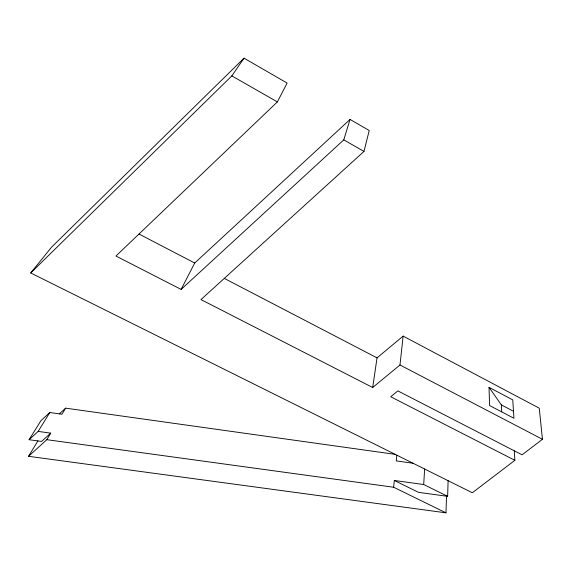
<?xml version="1.0" encoding="UTF-8"?>
<svg xmlns="http://www.w3.org/2000/svg" width="571" height="571" viewBox="0 0 571 571"><rect width="100%" height="100%" fill="white"/><g stroke="black" fill="none" stroke-linecap="round" stroke-linejoin="round"><path stroke-width="0.86" d="M446.479 496.192L445.987 512.837L393.647 487.241L394.318 480.475L418.529 492.359L447.65 496.349L448.099 480.696M447.65 496.349L423.696 484.522L424.631 469.019M396.852 455.194L396.281 460.897L413.019 463.238M399.978 364.99L403.133 336.112L539.245 408.179L542.45 439.292L522.08 454.823L397.866 390.907L390.721 396.745L514.871 460.319L472.324 492.752L30.72 272.952L51.64 247.072L244.017 58.163L287.113 83.066L277.378 101.916L115.934 256.036L181.114 289.411L343.778 139.866L350.044 119.425L369.216 130.502L363.984 151.422L200.978 299.582L372.677 387.502L399.978 364.99L542.45 439.292M372.677 387.502L377.038 357.874L403.133 336.112M181.114 289.411L194.718 263.017L350.044 119.425M445.987 512.837L28.55 456.308L46.843 439.684L50.733 433.146L38.178 431.412L29.1 439.72L41.626 441.433L50.733 433.146M395.175 454.359L65.615 408.151L61.996 414.232L49.791 412.526L40.919 420.677L29.1 439.72M28.55 456.308L37.893 440.919M38.178 431.412L49.791 412.526M30.72 272.952L231.847 75.886L244.017 58.163M59.37 413.861L65.615 408.151M394.318 480.475L423.696 484.522M46.843 439.684L393.647 487.241M138.996 234.024L194.718 263.017M224.289 278.398L377.038 357.874M489.033 387.345L512.758 399.871L513.943 418.279L489.568 405.524L489.033 387.345L501.374 404.925L513.493 411.284M231.847 75.886L277.378 101.916M343.778 139.866L363.984 151.422M514.278 450.805L514.871 460.319M501.374 404.925L501.702 411.877"/></g></svg>
